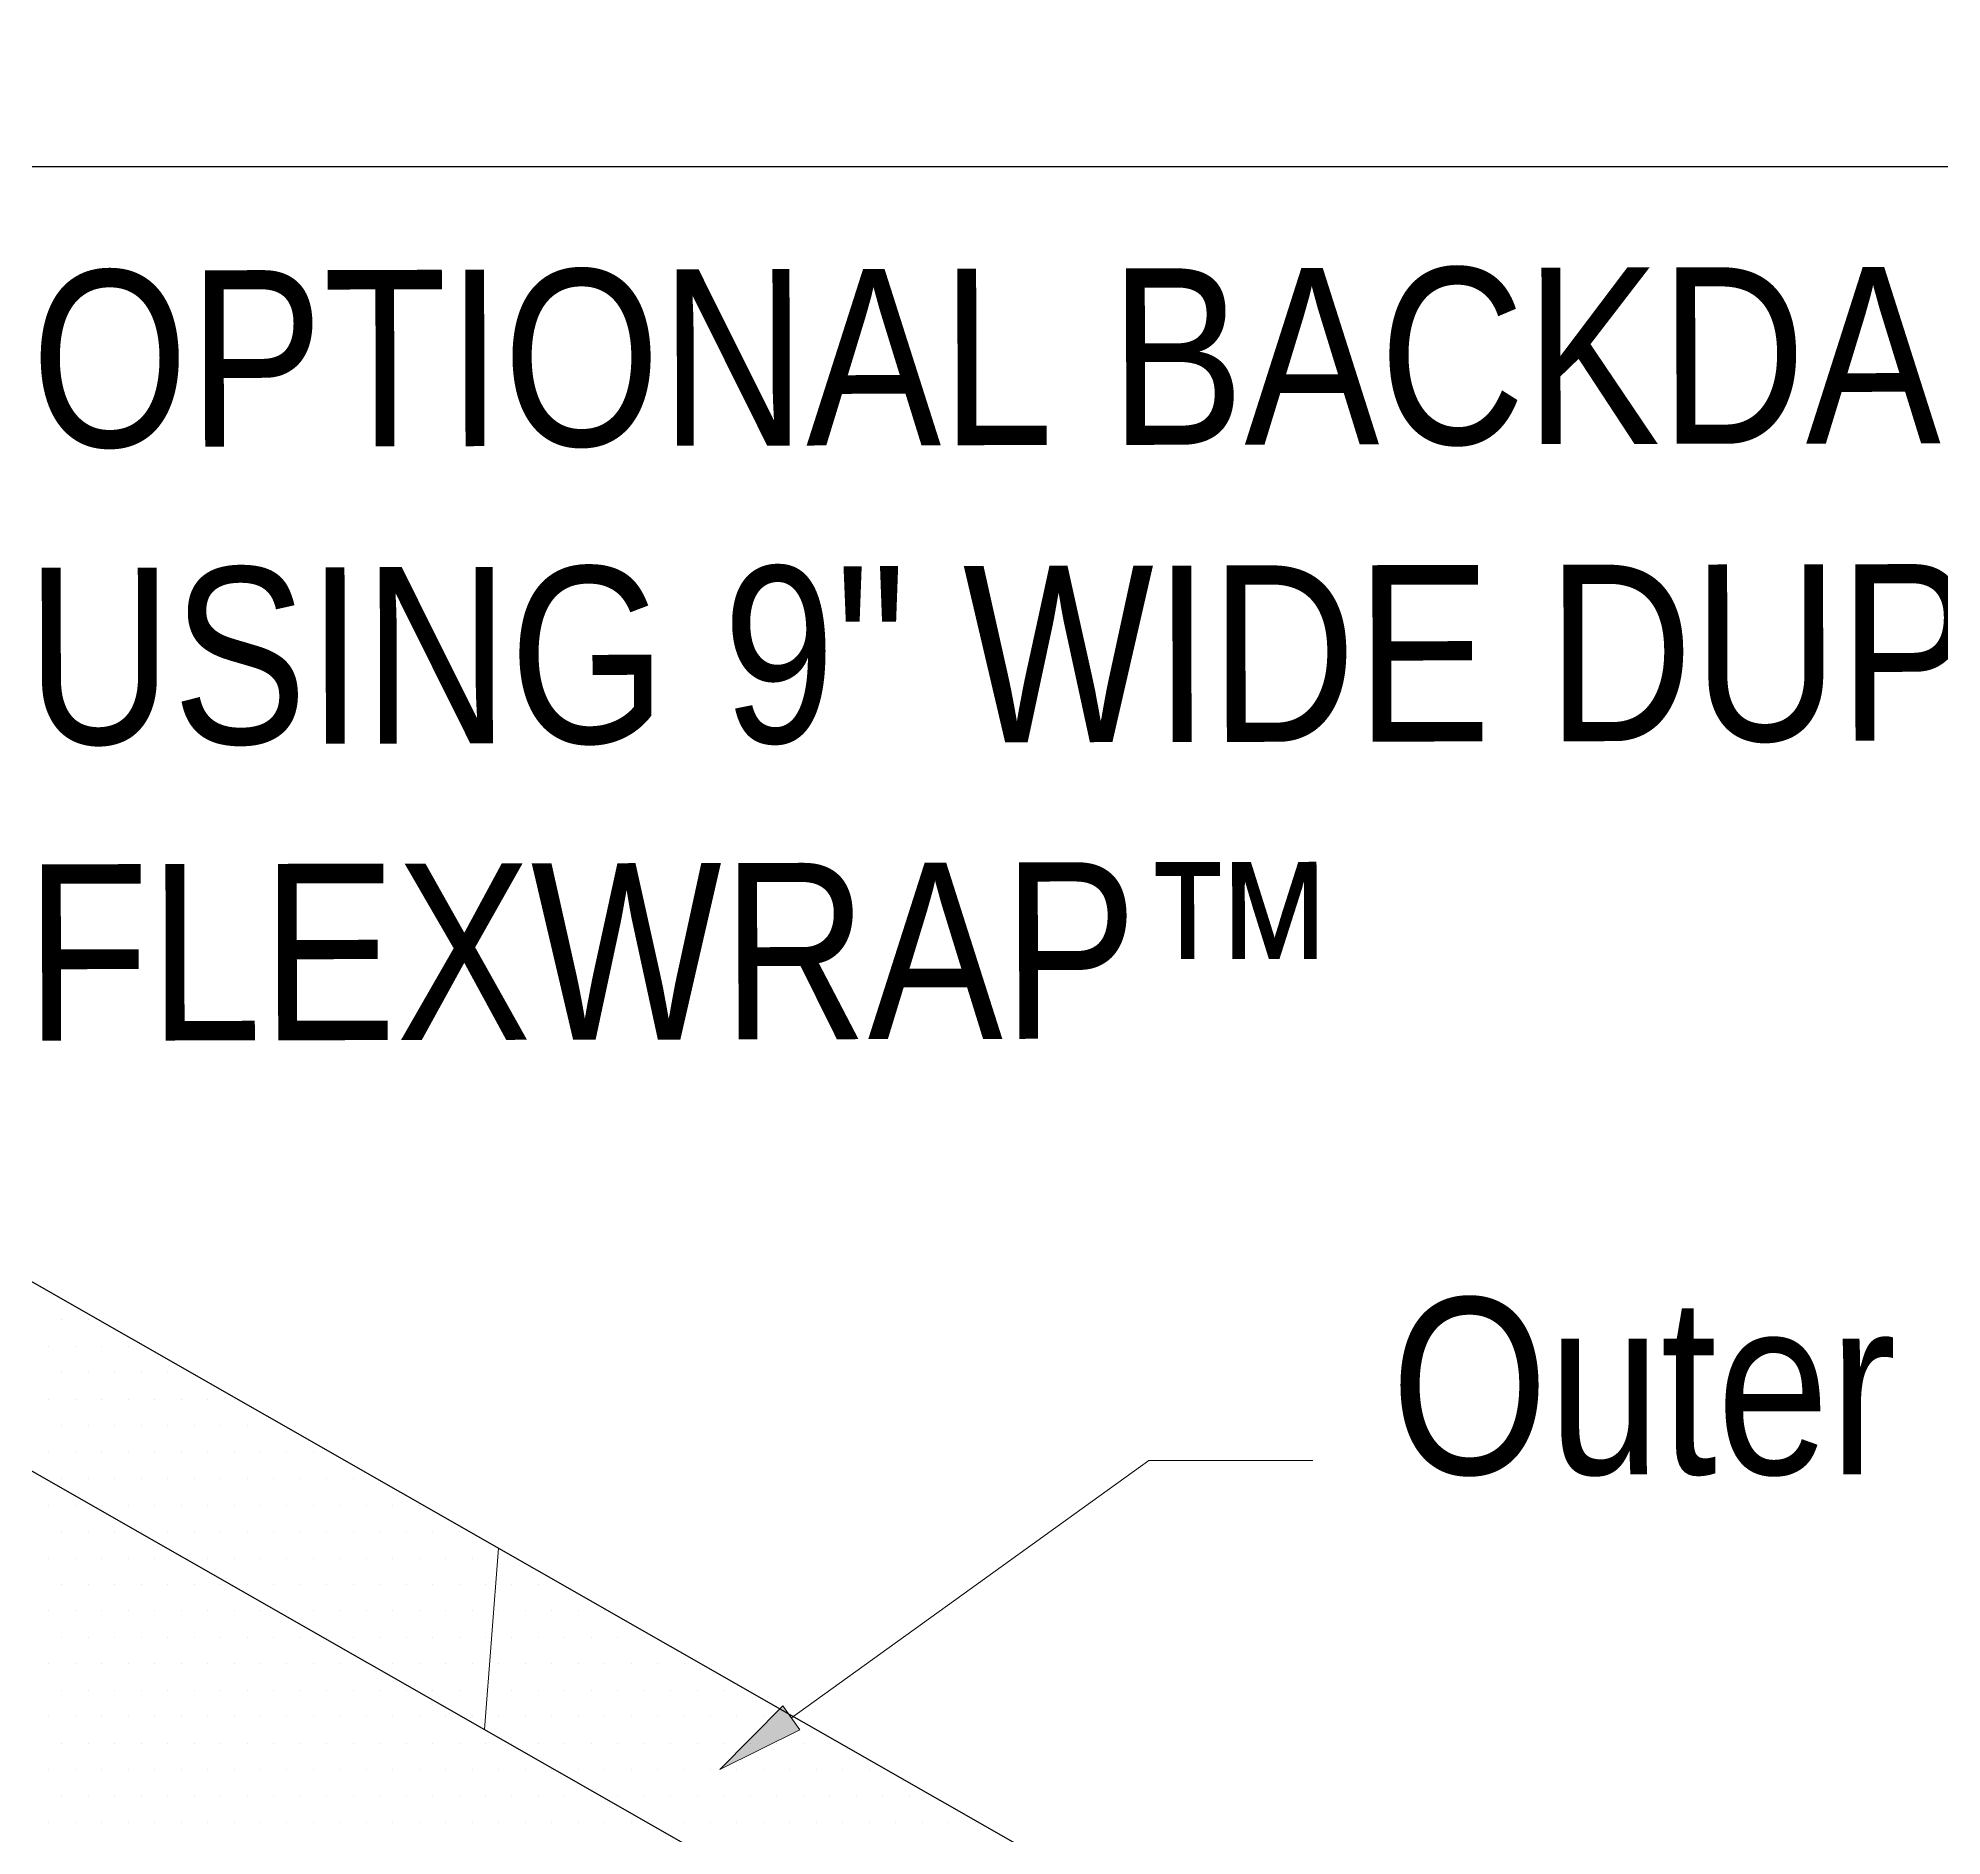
# Model space of a CAD drawing. Extents: x -1328 to 5679, y -4611 to 1603.
# Drawn here: x -1134.6 to -1037.4, y 1260.4 to 1352.2 of the extents above; entities that cross this region are included whole.
import ezdxf

# ---------------------------------------------------------------- set-up
doc = ezdxf.new("R2010")
doc.units = 0
doc.header["$MEASUREMENT"] = 0
for name, color, linetype, lineweight in [('.ATI-HATCH', 7, 'Continuous', 0), ('G-ANNO-TTLB', 7, 'Continuous', 0), ('TYVEK', 7, 'Continuous', 0)]:
    doc.layers.add(name, color=color, linetype=linetype, lineweight=lineweight)

# ---------------------------------------------------------------- blocks, each defined once
blk = doc.blocks.new('Block_62')
at = {"layer": 'TYVEK', "char_height": 0.2, "attachment_point": 7, "rotation": 0.1123}
for s, insert in [('\\C18;\\c0;\\FArial Narrow|b0|i0|c1;\\H9.001388;\\W1.000002;OPTIONAL BACKDAM DETAIL WHEN', (-1134.899, 1331.174)), ('\\C18;\\c0;\\FArial Narrow|b0|i0|c1;\\H9.001388;\\W1.000002;USING 9" WIDE DUPONT™', (-1135.137, 1316.011)), ('\\C18;\\c0;\\FArial Narrow|b0|i0|c1;\\H9.001388;\\W1.000002;FLEXWRAP™', (-1135.183, 1301.011))]:
    blk.add_mtext(s, dxfattribs=dict(at, insert=insert))
blk = doc.blocks.new('Block_66')
at = {"layer": 'TYVEK', "true_color": 0x000000, "transparency": 33554687}
h = blk.add_hatch(color=18, dxfattribs=at)
h.dxf.hatch_style = 2
h.paths.add_polyline_path([(-1095.69, 1265.858), (-1099.78, 1263.837), (-1096.567, 1267.076)])
at = {"layer": 'TYVEK', "color": 18, "lineweight": 0, "true_color": 0x000000}
for p, q in [((-1096.128, 1266.467), (-1077.902, 1279.594)), ((-1077.902, 1279.594), (-1069.533, 1279.594))]:
    blk.add_line(p, q, dxfattribs=at)
at = {"layer": 'TYVEK'}
blk.add_lwpolyline([(-1095.69, 1265.858), (-1099.78, 1263.837), (-1096.567, 1267.076), (-1096.567, 1267.076)], close=True, dxfattribs=at)
at = {"layer": 'TYVEK', "insert": (-1065.551, 1276.182), "char_height": 0.2, "attachment_point": 7}
blk.add_mtext('\\C18;\\c0;\\FArial Narrow|b0|i0|c1;\\H9.001321;\\W1.000000;Outer release paper', dxfattribs=at)
blk = doc.blocks.new('Block_254')
at = {"layer": '.ATI-HATCH'}
for points, knots in [([(-1175.818, 1312.097), (-1175.818, 1312.097), (-1184.218, 1307.237), (-1184.218, 1307.237), (-1184.218, 1307.237), (-1111.788, 1265.878), (-1111.788, 1265.878), (-1111.788, 1265.878), (-1111.068, 1275.124), (-1111.068, 1275.124), (-1111.068, 1275.124), (-1175.818, 1312.097), (-1175.818, 1312.097)], [0, 0, 0, 0, 1, 1, 1, 2, 2, 2, 3, 3, 3, 4, 4, 4, 4]), ([(-1184.218, 1307.237), (-1184.218, 1307.237), (-1192.617, 1302.378), (-1192.617, 1302.378), (-1192.617, 1302.378), (-1201.017, 1297.518), (-1201.017, 1297.518), (-1201.017, 1297.518), (-1066.602, 1220.764), (-1066.602, 1220.764), (-1066.602, 1220.764), (-1049.803, 1230.484), (-1049.803, 1230.484), (-1049.803, 1230.484), (-1184.218, 1307.237), (-1184.218, 1307.237)], [0, 0, 0, 0, 1, 1, 1, 2, 2, 2, 3, 3, 3, 4, 4, 4, 5, 5, 5, 5]), ([(-1111.068, 1275.124), (-1111.068, 1275.124), (-1111.788, 1265.878), (-1111.788, 1265.878), (-1111.788, 1265.878), (-1068.573, 1241.202), (-1068.573, 1241.202), (-1068.573, 1241.202), (-1067.853, 1250.447), (-1067.853, 1250.447), (-1067.853, 1250.447), (-1111.068, 1275.124), (-1111.068, 1275.124)], [0, 0, 0, 0, 1, 1, 1, 2, 2, 2, 3, 3, 3, 4, 4, 4, 4])]:
    blk.add_open_spline(points, degree=3, knots=knots, dxfattribs=at)
at = {"layer": '.ATI-HATCH', "color": 8, "lineweight": 0, "true_color": 0x808080}
for points in [[(-1134.008, 1288.126), (-1134.008, 1288.126), (-1134.008, 1288.126), (-1134.008, 1288.126)], [(-1133.333, 1286.776), (-1133.333, 1286.776), (-1133.333, 1286.776), (-1133.333, 1286.776)], [(-1131.983, 1286.776), (-1131.983, 1286.776), (-1131.983, 1286.776), (-1131.983, 1286.776)], [(-1134.008, 1285.425), (-1134.008, 1285.425), (-1134.008, 1285.425), (-1134.008, 1285.425)], [(-1132.658, 1285.425), (-1132.658, 1285.425), (-1132.658, 1285.425), (-1132.658, 1285.425)], [(-1131.308, 1285.425), (-1131.308, 1285.425), (-1131.308, 1285.425), (-1131.308, 1285.425)], [(-1129.958, 1285.425), (-1129.958, 1285.425), (-1129.958, 1285.425), (-1129.958, 1285.425)], [(-1133.333, 1284.075), (-1133.333, 1284.075), (-1133.333, 1284.075), (-1133.333, 1284.075)], [(-1131.983, 1284.075), (-1131.983, 1284.075), (-1131.983, 1284.075), (-1131.983, 1284.075)], [(-1130.633, 1284.075), (-1130.633, 1284.075), (-1130.633, 1284.075), (-1130.633, 1284.075)], [(-1129.283, 1284.075), (-1129.283, 1284.075), (-1129.283, 1284.075), (-1129.283, 1284.075)], [(-1127.933, 1284.075), (-1127.933, 1284.075), (-1127.933, 1284.075), (-1127.933, 1284.075)], [(-1134.008, 1282.725), (-1134.008, 1282.725), (-1134.008, 1282.725), (-1134.008, 1282.725)], [(-1132.658, 1282.725), (-1132.658, 1282.725), (-1132.658, 1282.725), (-1132.658, 1282.725)], [(-1131.308, 1282.725), (-1131.308, 1282.725), (-1131.308, 1282.725), (-1131.308, 1282.725)], [(-1129.958, 1282.725), (-1129.958, 1282.725), (-1129.958, 1282.725), (-1129.958, 1282.725)], [(-1128.608, 1282.725), (-1128.608, 1282.725), (-1128.608, 1282.725), (-1128.608, 1282.725)], [(-1127.257, 1282.725), (-1127.257, 1282.725), (-1127.257, 1282.725), (-1127.257, 1282.725)], [(-1125.907, 1282.725), (-1125.907, 1282.725), (-1125.907, 1282.725), (-1125.907, 1282.725)], [(-1124.557, 1282.725), (-1124.557, 1282.725), (-1124.557, 1282.725), (-1124.557, 1282.725)], [(-1133.333, 1281.375), (-1133.333, 1281.375), (-1133.333, 1281.375), (-1133.333, 1281.375)], [(-1131.983, 1281.375), (-1131.983, 1281.375), (-1131.983, 1281.375), (-1131.983, 1281.375)], [(-1130.633, 1281.375), (-1130.633, 1281.375), (-1130.633, 1281.375), (-1130.633, 1281.375)], [(-1129.283, 1281.375), (-1129.283, 1281.375), (-1129.283, 1281.375), (-1129.283, 1281.375)], [(-1127.933, 1281.375), (-1127.933, 1281.375), (-1127.933, 1281.375), (-1127.933, 1281.375)], [(-1126.582, 1281.375), (-1126.582, 1281.375), (-1126.582, 1281.375), (-1126.582, 1281.375)], [(-1125.232, 1281.375), (-1125.232, 1281.375), (-1125.232, 1281.375), (-1125.232, 1281.375)], [(-1123.882, 1281.375), (-1123.882, 1281.375), (-1123.882, 1281.375), (-1123.882, 1281.375)], [(-1122.532, 1281.375), (-1122.532, 1281.375), (-1122.532, 1281.375), (-1122.532, 1281.375)], [(-1134.008, 1280.025), (-1134.008, 1280.025), (-1134.008, 1280.025), (-1134.008, 1280.025)], [(-1132.658, 1280.025), (-1132.658, 1280.025), (-1132.658, 1280.025), (-1132.658, 1280.025)], [(-1131.308, 1280.025), (-1131.308, 1280.025), (-1131.308, 1280.025), (-1131.308, 1280.025)], [(-1129.958, 1280.025), (-1129.958, 1280.025), (-1129.958, 1280.025), (-1129.958, 1280.025)], [(-1128.608, 1280.025), (-1128.608, 1280.025), (-1128.608, 1280.025), (-1128.608, 1280.025)], [(-1127.257, 1280.025), (-1127.257, 1280.025), (-1127.257, 1280.025), (-1127.257, 1280.025)], [(-1125.907, 1280.025), (-1125.907, 1280.025), (-1125.907, 1280.025), (-1125.907, 1280.025)], [(-1124.557, 1280.025), (-1124.557, 1280.025), (-1124.557, 1280.025), (-1124.557, 1280.025)], [(-1123.207, 1280.025), (-1123.207, 1280.025), (-1123.207, 1280.025), (-1123.207, 1280.025)], [(-1121.857, 1280.025), (-1121.857, 1280.025), (-1121.857, 1280.025), (-1121.857, 1280.025)], [(-1120.506, 1280.025), (-1120.506, 1280.025), (-1120.506, 1280.025), (-1120.506, 1280.025)], [(-1133.333, 1278.674), (-1133.333, 1278.674), (-1133.333, 1278.674), (-1133.333, 1278.674)], [(-1131.983, 1278.674), (-1131.983, 1278.674), (-1131.983, 1278.674), (-1131.983, 1278.674)], [(-1130.633, 1278.674), (-1130.633, 1278.674), (-1130.633, 1278.674), (-1130.633, 1278.674)], [(-1129.283, 1278.674), (-1129.283, 1278.674), (-1129.283, 1278.674), (-1129.283, 1278.674)], [(-1127.933, 1278.674), (-1127.933, 1278.674), (-1127.933, 1278.674), (-1127.933, 1278.674)], [(-1126.582, 1278.674), (-1126.582, 1278.674), (-1126.582, 1278.674), (-1126.582, 1278.674)], [(-1125.232, 1278.674), (-1125.232, 1278.674), (-1125.232, 1278.674), (-1125.232, 1278.674)], [(-1123.882, 1278.674), (-1123.882, 1278.674), (-1123.882, 1278.674), (-1123.882, 1278.674)], [(-1122.532, 1278.674), (-1122.532, 1278.674), (-1122.532, 1278.674), (-1122.532, 1278.674)], [(-1121.182, 1278.674), (-1121.182, 1278.674), (-1121.182, 1278.674), (-1121.182, 1278.674)], [(-1119.831, 1278.674), (-1119.831, 1278.674), (-1119.831, 1278.674), (-1119.831, 1278.674)], [(-1118.481, 1278.674), (-1118.481, 1278.674), (-1118.481, 1278.674), (-1118.481, 1278.674)], [(-1134.008, 1277.324), (-1134.008, 1277.324), (-1134.008, 1277.324), (-1134.008, 1277.324)], [(-1132.658, 1277.324), (-1132.658, 1277.324), (-1132.658, 1277.324), (-1132.658, 1277.324)], [(-1131.308, 1277.324), (-1131.308, 1277.324), (-1131.308, 1277.324), (-1131.308, 1277.324)], [(-1129.958, 1277.324), (-1129.958, 1277.324), (-1129.958, 1277.324), (-1129.958, 1277.324)], [(-1128.608, 1277.324), (-1128.608, 1277.324), (-1128.608, 1277.324), (-1128.608, 1277.324)], [(-1127.257, 1277.324), (-1127.257, 1277.324), (-1127.257, 1277.324), (-1127.257, 1277.324)], [(-1125.907, 1277.324), (-1125.907, 1277.324), (-1125.907, 1277.324), (-1125.907, 1277.324)], [(-1124.557, 1277.324), (-1124.557, 1277.324), (-1124.557, 1277.324), (-1124.557, 1277.324)], [(-1123.207, 1277.324), (-1123.207, 1277.324), (-1123.207, 1277.324), (-1123.207, 1277.324)], [(-1121.857, 1277.324), (-1121.857, 1277.324), (-1121.857, 1277.324), (-1121.857, 1277.324)], [(-1120.506, 1277.324), (-1120.506, 1277.324), (-1120.506, 1277.324), (-1120.506, 1277.324)], [(-1119.156, 1277.324), (-1119.156, 1277.324), (-1119.156, 1277.324), (-1119.156, 1277.324)], [(-1117.806, 1277.324), (-1117.806, 1277.324), (-1117.806, 1277.324), (-1117.806, 1277.324)], [(-1116.456, 1277.324), (-1116.456, 1277.324), (-1116.456, 1277.324), (-1116.456, 1277.324)], [(-1115.106, 1277.324), (-1115.106, 1277.324), (-1115.106, 1277.324), (-1115.106, 1277.324)], [(-1133.333, 1275.974), (-1133.333, 1275.974), (-1133.333, 1275.974), (-1133.333, 1275.974)], [(-1131.983, 1275.974), (-1131.983, 1275.974), (-1131.983, 1275.974), (-1131.983, 1275.974)], [(-1130.633, 1275.974), (-1130.633, 1275.974), (-1130.633, 1275.974), (-1130.633, 1275.974)], [(-1129.283, 1275.974), (-1129.283, 1275.974), (-1129.283, 1275.974), (-1129.283, 1275.974)], [(-1127.933, 1275.974), (-1127.933, 1275.974), (-1127.933, 1275.974), (-1127.933, 1275.974)], [(-1126.582, 1275.974), (-1126.582, 1275.974), (-1126.582, 1275.974), (-1126.582, 1275.974)], [(-1125.232, 1275.974), (-1125.232, 1275.974), (-1125.232, 1275.974), (-1125.232, 1275.974)], [(-1123.882, 1275.974), (-1123.882, 1275.974), (-1123.882, 1275.974), (-1123.882, 1275.974)], [(-1122.532, 1275.974), (-1122.532, 1275.974), (-1122.532, 1275.974), (-1122.532, 1275.974)], [(-1121.182, 1275.974), (-1121.182, 1275.974), (-1121.182, 1275.974), (-1121.182, 1275.974)], [(-1119.831, 1275.974), (-1119.831, 1275.974), (-1119.831, 1275.974), (-1119.831, 1275.974)], [(-1118.481, 1275.974), (-1118.481, 1275.974), (-1118.481, 1275.974), (-1118.481, 1275.974)], [(-1117.131, 1275.974), (-1117.131, 1275.974), (-1117.131, 1275.974), (-1117.131, 1275.974)], [(-1115.781, 1275.974), (-1115.781, 1275.974), (-1115.781, 1275.974), (-1115.781, 1275.974)], [(-1114.431, 1275.974), (-1114.431, 1275.974), (-1114.431, 1275.974), (-1114.431, 1275.974)], [(-1113.08, 1275.974), (-1113.08, 1275.974), (-1113.08, 1275.974), (-1113.08, 1275.974)], [(-1134.008, 1274.624), (-1134.008, 1274.624), (-1134.008, 1274.624), (-1134.008, 1274.624)], [(-1132.658, 1274.624), (-1132.658, 1274.624), (-1132.658, 1274.624), (-1132.658, 1274.624)], [(-1131.308, 1274.624), (-1131.308, 1274.624), (-1131.308, 1274.624), (-1131.308, 1274.624)], [(-1129.958, 1274.624), (-1129.958, 1274.624), (-1129.958, 1274.624), (-1129.958, 1274.624)], [(-1128.608, 1274.624), (-1128.608, 1274.624), (-1128.608, 1274.624), (-1128.608, 1274.624)], [(-1127.257, 1274.624), (-1127.257, 1274.624), (-1127.257, 1274.624), (-1127.257, 1274.624)], [(-1125.907, 1274.624), (-1125.907, 1274.624), (-1125.907, 1274.624), (-1125.907, 1274.624)], [(-1124.557, 1274.624), (-1124.557, 1274.624), (-1124.557, 1274.624), (-1124.557, 1274.624)], [(-1123.207, 1274.624), (-1123.207, 1274.624), (-1123.207, 1274.624), (-1123.207, 1274.624)], [(-1121.857, 1274.624), (-1121.857, 1274.624), (-1121.857, 1274.624), (-1121.857, 1274.624)], [(-1120.506, 1274.624), (-1120.506, 1274.624), (-1120.506, 1274.624), (-1120.506, 1274.624)], [(-1119.156, 1274.624), (-1119.156, 1274.624), (-1119.156, 1274.624), (-1119.156, 1274.624)], [(-1117.806, 1274.624), (-1117.806, 1274.624), (-1117.806, 1274.624), (-1117.806, 1274.624)], [(-1116.456, 1274.624), (-1116.456, 1274.624), (-1116.456, 1274.624), (-1116.456, 1274.624)], [(-1115.106, 1274.624), (-1115.106, 1274.624), (-1115.106, 1274.624), (-1115.106, 1274.624)], [(-1113.755, 1274.624), (-1113.755, 1274.624), (-1113.755, 1274.624), (-1113.755, 1274.624)], [(-1112.405, 1274.624), (-1112.405, 1274.624), (-1112.405, 1274.624), (-1112.405, 1274.624)], [(-1111.055, 1274.624), (-1111.055, 1274.624), (-1111.055, 1274.624), (-1111.055, 1274.624)], [(-1133.333, 1273.274), (-1133.333, 1273.274), (-1133.333, 1273.274), (-1133.333, 1273.274)], [(-1131.983, 1273.274), (-1131.983, 1273.274), (-1131.983, 1273.274), (-1131.983, 1273.274)], [(-1130.633, 1273.274), (-1130.633, 1273.274), (-1130.633, 1273.274), (-1130.633, 1273.274)], [(-1129.283, 1273.274), (-1129.283, 1273.274), (-1129.283, 1273.274), (-1129.283, 1273.274)], [(-1127.933, 1273.274), (-1127.933, 1273.274), (-1127.933, 1273.274), (-1127.933, 1273.274)], [(-1126.582, 1273.274), (-1126.582, 1273.274), (-1126.582, 1273.274), (-1126.582, 1273.274)], [(-1125.232, 1273.274), (-1125.232, 1273.274), (-1125.232, 1273.274), (-1125.232, 1273.274)], [(-1123.882, 1273.274), (-1123.882, 1273.274), (-1123.882, 1273.274), (-1123.882, 1273.274)], [(-1122.532, 1273.274), (-1122.532, 1273.274), (-1122.532, 1273.274), (-1122.532, 1273.274)], [(-1121.182, 1273.274), (-1121.182, 1273.274), (-1121.182, 1273.274), (-1121.182, 1273.274)], [(-1119.831, 1273.274), (-1119.831, 1273.274), (-1119.831, 1273.274), (-1119.831, 1273.274)], [(-1118.481, 1273.274), (-1118.481, 1273.274), (-1118.481, 1273.274), (-1118.481, 1273.274)], [(-1117.131, 1273.274), (-1117.131, 1273.274), (-1117.131, 1273.274), (-1117.131, 1273.274)], [(-1115.781, 1273.274), (-1115.781, 1273.274), (-1115.781, 1273.274), (-1115.781, 1273.274)], [(-1114.431, 1273.274), (-1114.431, 1273.274), (-1114.431, 1273.274), (-1114.431, 1273.274)], [(-1113.08, 1273.274), (-1113.08, 1273.274), (-1113.08, 1273.274), (-1113.08, 1273.274)], [(-1111.73, 1273.274), (-1111.73, 1273.274), (-1111.73, 1273.274), (-1111.73, 1273.274)], [(-1110.38, 1273.274), (-1110.38, 1273.274), (-1110.38, 1273.274), (-1110.38, 1273.274)], [(-1109.03, 1273.274), (-1109.03, 1273.274), (-1109.03, 1273.274), (-1109.03, 1273.274)], [(-1134.008, 1271.923), (-1134.008, 1271.923), (-1134.008, 1271.923), (-1134.008, 1271.923)], [(-1132.658, 1271.923), (-1132.658, 1271.923), (-1132.658, 1271.923), (-1132.658, 1271.923)], [(-1131.308, 1271.923), (-1131.308, 1271.923), (-1131.308, 1271.923), (-1131.308, 1271.923)], [(-1129.958, 1271.923), (-1129.958, 1271.923), (-1129.958, 1271.923), (-1129.958, 1271.923)], [(-1128.608, 1271.923), (-1128.608, 1271.923), (-1128.608, 1271.923), (-1128.608, 1271.923)], [(-1127.257, 1271.923), (-1127.257, 1271.923), (-1127.257, 1271.923), (-1127.257, 1271.923)], [(-1125.907, 1271.923), (-1125.907, 1271.923), (-1125.907, 1271.923), (-1125.907, 1271.923)], [(-1124.557, 1271.923), (-1124.557, 1271.923), (-1124.557, 1271.923), (-1124.557, 1271.923)], [(-1123.207, 1271.923), (-1123.207, 1271.923), (-1123.207, 1271.923), (-1123.207, 1271.923)], [(-1121.857, 1271.923), (-1121.857, 1271.923), (-1121.857, 1271.923), (-1121.857, 1271.923)], [(-1120.506, 1271.923), (-1120.506, 1271.923), (-1120.506, 1271.923), (-1120.506, 1271.923)], [(-1119.156, 1271.923), (-1119.156, 1271.923), (-1119.156, 1271.923), (-1119.156, 1271.923)], [(-1117.806, 1271.923), (-1117.806, 1271.923), (-1117.806, 1271.923), (-1117.806, 1271.923)], [(-1116.456, 1271.923), (-1116.456, 1271.923), (-1116.456, 1271.923), (-1116.456, 1271.923)], [(-1115.106, 1271.923), (-1115.106, 1271.923), (-1115.106, 1271.923), (-1115.106, 1271.923)], [(-1113.755, 1271.923), (-1113.755, 1271.923), (-1113.755, 1271.923), (-1113.755, 1271.923)], [(-1112.405, 1271.923), (-1112.405, 1271.923), (-1112.405, 1271.923), (-1112.405, 1271.923)], [(-1111.055, 1271.923), (-1111.055, 1271.923), (-1111.055, 1271.923), (-1111.055, 1271.923)], [(-1109.705, 1271.923), (-1109.705, 1271.923), (-1109.705, 1271.923), (-1109.705, 1271.923)], [(-1108.355, 1271.923), (-1108.355, 1271.923), (-1108.355, 1271.923), (-1108.355, 1271.923)], [(-1107.004, 1271.923), (-1107.004, 1271.923), (-1107.004, 1271.923), (-1107.004, 1271.923)], [(-1105.654, 1271.923), (-1105.654, 1271.923), (-1105.654, 1271.923), (-1105.654, 1271.923)], [(-1133.333, 1270.573), (-1133.333, 1270.573), (-1133.333, 1270.573), (-1133.333, 1270.573)], [(-1131.983, 1270.573), (-1131.983, 1270.573), (-1131.983, 1270.573), (-1131.983, 1270.573)], [(-1130.633, 1270.573), (-1130.633, 1270.573), (-1130.633, 1270.573), (-1130.633, 1270.573)], [(-1129.283, 1270.573), (-1129.283, 1270.573), (-1129.283, 1270.573), (-1129.283, 1270.573)], [(-1127.933, 1270.573), (-1127.933, 1270.573), (-1127.933, 1270.573), (-1127.933, 1270.573)], [(-1126.582, 1270.573), (-1126.582, 1270.573), (-1126.582, 1270.573), (-1126.582, 1270.573)], [(-1125.232, 1270.573), (-1125.232, 1270.573), (-1125.232, 1270.573), (-1125.232, 1270.573)], [(-1123.882, 1270.573), (-1123.882, 1270.573), (-1123.882, 1270.573), (-1123.882, 1270.573)], [(-1122.532, 1270.573), (-1122.532, 1270.573), (-1122.532, 1270.573), (-1122.532, 1270.573)], [(-1121.182, 1270.573), (-1121.182, 1270.573), (-1121.182, 1270.573), (-1121.182, 1270.573)], [(-1119.831, 1270.573), (-1119.831, 1270.573), (-1119.831, 1270.573), (-1119.831, 1270.573)], [(-1118.481, 1270.573), (-1118.481, 1270.573), (-1118.481, 1270.573), (-1118.481, 1270.573)], [(-1117.131, 1270.573), (-1117.131, 1270.573), (-1117.131, 1270.573), (-1117.131, 1270.573)], [(-1115.781, 1270.573), (-1115.781, 1270.573), (-1115.781, 1270.573), (-1115.781, 1270.573)], [(-1114.431, 1270.573), (-1114.431, 1270.573), (-1114.431, 1270.573), (-1114.431, 1270.573)], [(-1113.08, 1270.573), (-1113.08, 1270.573), (-1113.08, 1270.573), (-1113.08, 1270.573)], [(-1111.73, 1270.573), (-1111.73, 1270.573), (-1111.73, 1270.573), (-1111.73, 1270.573)], [(-1110.38, 1270.573), (-1110.38, 1270.573), (-1110.38, 1270.573), (-1110.38, 1270.573)], [(-1109.03, 1270.573), (-1109.03, 1270.573), (-1109.03, 1270.573), (-1109.03, 1270.573)], [(-1107.68, 1270.573), (-1107.68, 1270.573), (-1107.68, 1270.573), (-1107.68, 1270.573)], [(-1106.329, 1270.573), (-1106.329, 1270.573), (-1106.329, 1270.573), (-1106.329, 1270.573)], [(-1104.979, 1270.573), (-1104.979, 1270.573), (-1104.979, 1270.573), (-1104.979, 1270.573)], [(-1103.629, 1270.573), (-1103.629, 1270.573), (-1103.629, 1270.573), (-1103.629, 1270.573)], [(-1134.008, 1269.223), (-1134.008, 1269.223), (-1134.008, 1269.223), (-1134.008, 1269.223)], [(-1132.658, 1269.223), (-1132.658, 1269.223), (-1132.658, 1269.223), (-1132.658, 1269.223)], [(-1131.308, 1269.223), (-1131.308, 1269.223), (-1131.308, 1269.223), (-1131.308, 1269.223)], [(-1129.958, 1269.223), (-1129.958, 1269.223), (-1129.958, 1269.223), (-1129.958, 1269.223)], [(-1128.608, 1269.223), (-1128.608, 1269.223), (-1128.608, 1269.223), (-1128.608, 1269.223)], [(-1127.257, 1269.223), (-1127.257, 1269.223), (-1127.257, 1269.223), (-1127.257, 1269.223)], [(-1125.907, 1269.223), (-1125.907, 1269.223), (-1125.907, 1269.223), (-1125.907, 1269.223)], [(-1124.557, 1269.223), (-1124.557, 1269.223), (-1124.557, 1269.223), (-1124.557, 1269.223)], [(-1123.207, 1269.223), (-1123.207, 1269.223), (-1123.207, 1269.223), (-1123.207, 1269.223)], [(-1121.857, 1269.223), (-1121.857, 1269.223), (-1121.857, 1269.223), (-1121.857, 1269.223)], [(-1120.506, 1269.223), (-1120.506, 1269.223), (-1120.506, 1269.223), (-1120.506, 1269.223)], [(-1119.156, 1269.223), (-1119.156, 1269.223), (-1119.156, 1269.223), (-1119.156, 1269.223)], [(-1117.806, 1269.223), (-1117.806, 1269.223), (-1117.806, 1269.223), (-1117.806, 1269.223)], [(-1116.456, 1269.223), (-1116.456, 1269.223), (-1116.456, 1269.223), (-1116.456, 1269.223)], [(-1115.106, 1269.223), (-1115.106, 1269.223), (-1115.106, 1269.223), (-1115.106, 1269.223)], [(-1113.755, 1269.223), (-1113.755, 1269.223), (-1113.755, 1269.223), (-1113.755, 1269.223)], [(-1112.405, 1269.223), (-1112.405, 1269.223), (-1112.405, 1269.223), (-1112.405, 1269.223)], [(-1111.055, 1269.223), (-1111.055, 1269.223), (-1111.055, 1269.223), (-1111.055, 1269.223)], [(-1109.705, 1269.223), (-1109.705, 1269.223), (-1109.705, 1269.223), (-1109.705, 1269.223)], [(-1108.355, 1269.223), (-1108.355, 1269.223), (-1108.355, 1269.223), (-1108.355, 1269.223)], [(-1107.004, 1269.223), (-1107.004, 1269.223), (-1107.004, 1269.223), (-1107.004, 1269.223)], [(-1105.654, 1269.223), (-1105.654, 1269.223), (-1105.654, 1269.223), (-1105.654, 1269.223)], [(-1104.304, 1269.223), (-1104.304, 1269.223), (-1104.304, 1269.223), (-1104.304, 1269.223)], [(-1102.954, 1269.223), (-1102.954, 1269.223), (-1102.954, 1269.223), (-1102.954, 1269.223)], [(-1101.604, 1269.223), (-1101.604, 1269.223), (-1101.604, 1269.223), (-1101.604, 1269.223)], [(-1133.333, 1267.873), (-1133.333, 1267.873), (-1133.333, 1267.873), (-1133.333, 1267.873)], [(-1131.983, 1267.873), (-1131.983, 1267.873), (-1131.983, 1267.873), (-1131.983, 1267.873)], [(-1130.633, 1267.873), (-1130.633, 1267.873), (-1130.633, 1267.873), (-1130.633, 1267.873)], [(-1129.283, 1267.873), (-1129.283, 1267.873), (-1129.283, 1267.873), (-1129.283, 1267.873)], [(-1127.933, 1267.873), (-1127.933, 1267.873), (-1127.933, 1267.873), (-1127.933, 1267.873)], [(-1126.582, 1267.873), (-1126.582, 1267.873), (-1126.582, 1267.873), (-1126.582, 1267.873)], [(-1125.232, 1267.873), (-1125.232, 1267.873), (-1125.232, 1267.873), (-1125.232, 1267.873)], [(-1123.882, 1267.873), (-1123.882, 1267.873), (-1123.882, 1267.873), (-1123.882, 1267.873)], [(-1122.532, 1267.873), (-1122.532, 1267.873), (-1122.532, 1267.873), (-1122.532, 1267.873)], [(-1121.182, 1267.873), (-1121.182, 1267.873), (-1121.182, 1267.873), (-1121.182, 1267.873)], [(-1119.831, 1267.873), (-1119.831, 1267.873), (-1119.831, 1267.873), (-1119.831, 1267.873)], [(-1118.481, 1267.873), (-1118.481, 1267.873), (-1118.481, 1267.873), (-1118.481, 1267.873)], [(-1117.131, 1267.873), (-1117.131, 1267.873), (-1117.131, 1267.873), (-1117.131, 1267.873)], [(-1115.781, 1267.873), (-1115.781, 1267.873), (-1115.781, 1267.873), (-1115.781, 1267.873)], [(-1114.431, 1267.873), (-1114.431, 1267.873), (-1114.431, 1267.873), (-1114.431, 1267.873)], [(-1113.08, 1267.873), (-1113.08, 1267.873), (-1113.08, 1267.873), (-1113.08, 1267.873)], [(-1111.73, 1267.873), (-1111.73, 1267.873), (-1111.73, 1267.873), (-1111.73, 1267.873)], [(-1110.38, 1267.873), (-1110.38, 1267.873), (-1110.38, 1267.873), (-1110.38, 1267.873)], [(-1109.03, 1267.873), (-1109.03, 1267.873), (-1109.03, 1267.873), (-1109.03, 1267.873)], [(-1107.68, 1267.873), (-1107.68, 1267.873), (-1107.68, 1267.873), (-1107.68, 1267.873)], [(-1106.329, 1267.873), (-1106.329, 1267.873), (-1106.329, 1267.873), (-1106.329, 1267.873)], [(-1104.979, 1267.873), (-1104.979, 1267.873), (-1104.979, 1267.873), (-1104.979, 1267.873)], [(-1103.629, 1267.873), (-1103.629, 1267.873), (-1103.629, 1267.873), (-1103.629, 1267.873)], [(-1102.279, 1267.873), (-1102.279, 1267.873), (-1102.279, 1267.873), (-1102.279, 1267.873)], [(-1100.929, 1267.873), (-1100.929, 1267.873), (-1100.929, 1267.873), (-1100.929, 1267.873)], [(-1099.578, 1267.873), (-1099.578, 1267.873), (-1099.578, 1267.873), (-1099.578, 1267.873)], [(-1134.008, 1266.523), (-1134.008, 1266.523), (-1134.008, 1266.523), (-1134.008, 1266.523)], [(-1132.658, 1266.523), (-1132.658, 1266.523), (-1132.658, 1266.523), (-1132.658, 1266.523)], [(-1131.308, 1266.523), (-1131.308, 1266.523), (-1131.308, 1266.523), (-1131.308, 1266.523)], [(-1129.958, 1266.523), (-1129.958, 1266.523), (-1129.958, 1266.523), (-1129.958, 1266.523)], [(-1128.608, 1266.523), (-1128.608, 1266.523), (-1128.608, 1266.523), (-1128.608, 1266.523)], [(-1127.257, 1266.523), (-1127.257, 1266.523), (-1127.257, 1266.523), (-1127.257, 1266.523)], [(-1125.907, 1266.523), (-1125.907, 1266.523), (-1125.907, 1266.523), (-1125.907, 1266.523)], [(-1124.557, 1266.523), (-1124.557, 1266.523), (-1124.557, 1266.523), (-1124.557, 1266.523)], [(-1123.207, 1266.523), (-1123.207, 1266.523), (-1123.207, 1266.523), (-1123.207, 1266.523)], [(-1121.857, 1266.523), (-1121.857, 1266.523), (-1121.857, 1266.523), (-1121.857, 1266.523)], [(-1120.506, 1266.523), (-1120.506, 1266.523), (-1120.506, 1266.523), (-1120.506, 1266.523)], [(-1119.156, 1266.523), (-1119.156, 1266.523), (-1119.156, 1266.523), (-1119.156, 1266.523)], [(-1117.806, 1266.523), (-1117.806, 1266.523), (-1117.806, 1266.523), (-1117.806, 1266.523)], [(-1116.456, 1266.523), (-1116.456, 1266.523), (-1116.456, 1266.523), (-1116.456, 1266.523)], [(-1115.106, 1266.523), (-1115.106, 1266.523), (-1115.106, 1266.523), (-1115.106, 1266.523)], [(-1113.755, 1266.523), (-1113.755, 1266.523), (-1113.755, 1266.523), (-1113.755, 1266.523)], [(-1112.405, 1266.523), (-1112.405, 1266.523), (-1112.405, 1266.523), (-1112.405, 1266.523)], [(-1111.055, 1266.523), (-1111.055, 1266.523), (-1111.055, 1266.523), (-1111.055, 1266.523)], [(-1109.705, 1266.523), (-1109.705, 1266.523), (-1109.705, 1266.523), (-1109.705, 1266.523)], [(-1108.355, 1266.523), (-1108.355, 1266.523), (-1108.355, 1266.523), (-1108.355, 1266.523)], [(-1107.004, 1266.523), (-1107.004, 1266.523), (-1107.004, 1266.523), (-1107.004, 1266.523)], [(-1105.654, 1266.523), (-1105.654, 1266.523), (-1105.654, 1266.523), (-1105.654, 1266.523)], [(-1104.304, 1266.523), (-1104.304, 1266.523), (-1104.304, 1266.523), (-1104.304, 1266.523)], [(-1102.954, 1266.523), (-1102.954, 1266.523), (-1102.954, 1266.523), (-1102.954, 1266.523)], [(-1101.604, 1266.523), (-1101.604, 1266.523), (-1101.604, 1266.523), (-1101.604, 1266.523)], [(-1100.253, 1266.523), (-1100.253, 1266.523), (-1100.253, 1266.523), (-1100.253, 1266.523)], [(-1098.903, 1266.523), (-1098.903, 1266.523), (-1098.903, 1266.523), (-1098.903, 1266.523)], [(-1097.553, 1266.523), (-1097.553, 1266.523), (-1097.553, 1266.523), (-1097.553, 1266.523)], [(-1096.203, 1266.523), (-1096.203, 1266.523), (-1096.203, 1266.523), (-1096.203, 1266.523)], [(-1133.333, 1265.172), (-1133.333, 1265.172), (-1133.333, 1265.172), (-1133.333, 1265.172)], [(-1131.983, 1265.172), (-1131.983, 1265.172), (-1131.983, 1265.172), (-1131.983, 1265.172)], [(-1130.633, 1265.172), (-1130.633, 1265.172), (-1130.633, 1265.172), (-1130.633, 1265.172)], [(-1129.283, 1265.172), (-1129.283, 1265.172), (-1129.283, 1265.172), (-1129.283, 1265.172)], [(-1127.933, 1265.172), (-1127.933, 1265.172), (-1127.933, 1265.172), (-1127.933, 1265.172)], [(-1126.582, 1265.172), (-1126.582, 1265.172), (-1126.582, 1265.172), (-1126.582, 1265.172)], [(-1125.232, 1265.172), (-1125.232, 1265.172), (-1125.232, 1265.172), (-1125.232, 1265.172)], [(-1123.882, 1265.172), (-1123.882, 1265.172), (-1123.882, 1265.172), (-1123.882, 1265.172)], [(-1122.532, 1265.172), (-1122.532, 1265.172), (-1122.532, 1265.172), (-1122.532, 1265.172)], [(-1121.182, 1265.172), (-1121.182, 1265.172), (-1121.182, 1265.172), (-1121.182, 1265.172)], [(-1119.831, 1265.172), (-1119.831, 1265.172), (-1119.831, 1265.172), (-1119.831, 1265.172)], [(-1118.481, 1265.172), (-1118.481, 1265.172), (-1118.481, 1265.172), (-1118.481, 1265.172)], [(-1117.131, 1265.172), (-1117.131, 1265.172), (-1117.131, 1265.172), (-1117.131, 1265.172)], [(-1115.781, 1265.172), (-1115.781, 1265.172), (-1115.781, 1265.172), (-1115.781, 1265.172)], [(-1114.431, 1265.172), (-1114.431, 1265.172), (-1114.431, 1265.172), (-1114.431, 1265.172)], [(-1113.08, 1265.172), (-1113.08, 1265.172), (-1113.08, 1265.172), (-1113.08, 1265.172)], [(-1111.73, 1265.172), (-1111.73, 1265.172), (-1111.73, 1265.172), (-1111.73, 1265.172)], [(-1110.38, 1265.172), (-1110.38, 1265.172), (-1110.38, 1265.172), (-1110.38, 1265.172)], [(-1109.03, 1265.172), (-1109.03, 1265.172), (-1109.03, 1265.172), (-1109.03, 1265.172)], [(-1107.68, 1265.172), (-1107.68, 1265.172), (-1107.68, 1265.172), (-1107.68, 1265.172)], [(-1106.329, 1265.172), (-1106.329, 1265.172), (-1106.329, 1265.172), (-1106.329, 1265.172)], [(-1104.979, 1265.172), (-1104.979, 1265.172), (-1104.979, 1265.172), (-1104.979, 1265.172)], [(-1103.629, 1265.172), (-1103.629, 1265.172), (-1103.629, 1265.172), (-1103.629, 1265.172)], [(-1102.279, 1265.172), (-1102.279, 1265.172), (-1102.279, 1265.172), (-1102.279, 1265.172)], [(-1100.929, 1265.172), (-1100.929, 1265.172), (-1100.929, 1265.172), (-1100.929, 1265.172)], [(-1099.578, 1265.172), (-1099.578, 1265.172), (-1099.578, 1265.172), (-1099.578, 1265.172)], [(-1098.228, 1265.172), (-1098.228, 1265.172), (-1098.228, 1265.172), (-1098.228, 1265.172)], [(-1096.878, 1265.172), (-1096.878, 1265.172), (-1096.878, 1265.172), (-1096.878, 1265.172)], [(-1095.528, 1265.172), (-1095.528, 1265.172), (-1095.528, 1265.172), (-1095.528, 1265.172)], [(-1094.178, 1265.172), (-1094.178, 1265.172), (-1094.178, 1265.172), (-1094.178, 1265.172)], [(-1134.008, 1263.822), (-1134.008, 1263.822), (-1134.008, 1263.822), (-1134.008, 1263.822)], [(-1132.658, 1263.822), (-1132.658, 1263.822), (-1132.658, 1263.822), (-1132.658, 1263.822)], [(-1131.308, 1263.822), (-1131.308, 1263.822), (-1131.308, 1263.822), (-1131.308, 1263.822)], [(-1129.958, 1263.822), (-1129.958, 1263.822), (-1129.958, 1263.822), (-1129.958, 1263.822)], [(-1128.608, 1263.822), (-1128.608, 1263.822), (-1128.608, 1263.822), (-1128.608, 1263.822)], [(-1127.257, 1263.822), (-1127.257, 1263.822), (-1127.257, 1263.822), (-1127.257, 1263.822)], [(-1125.907, 1263.822), (-1125.907, 1263.822), (-1125.907, 1263.822), (-1125.907, 1263.822)], [(-1124.557, 1263.822), (-1124.557, 1263.822), (-1124.557, 1263.822), (-1124.557, 1263.822)], [(-1123.207, 1263.822), (-1123.207, 1263.822), (-1123.207, 1263.822), (-1123.207, 1263.822)], [(-1121.857, 1263.822), (-1121.857, 1263.822), (-1121.857, 1263.822), (-1121.857, 1263.822)], [(-1120.506, 1263.822), (-1120.506, 1263.822), (-1120.506, 1263.822), (-1120.506, 1263.822)], [(-1119.156, 1263.822), (-1119.156, 1263.822), (-1119.156, 1263.822), (-1119.156, 1263.822)], [(-1117.806, 1263.822), (-1117.806, 1263.822), (-1117.806, 1263.822), (-1117.806, 1263.822)], [(-1116.456, 1263.822), (-1116.456, 1263.822), (-1116.456, 1263.822), (-1116.456, 1263.822)], [(-1115.106, 1263.822), (-1115.106, 1263.822), (-1115.106, 1263.822), (-1115.106, 1263.822)], [(-1113.755, 1263.822), (-1113.755, 1263.822), (-1113.755, 1263.822), (-1113.755, 1263.822)], [(-1112.405, 1263.822), (-1112.405, 1263.822), (-1112.405, 1263.822), (-1112.405, 1263.822)], [(-1111.055, 1263.822), (-1111.055, 1263.822), (-1111.055, 1263.822), (-1111.055, 1263.822)], [(-1109.705, 1263.822), (-1109.705, 1263.822), (-1109.705, 1263.822), (-1109.705, 1263.822)], [(-1108.355, 1263.822), (-1108.355, 1263.822), (-1108.355, 1263.822), (-1108.355, 1263.822)], [(-1107.004, 1263.822), (-1107.004, 1263.822), (-1107.004, 1263.822), (-1107.004, 1263.822)], [(-1105.654, 1263.822), (-1105.654, 1263.822), (-1105.654, 1263.822), (-1105.654, 1263.822)], [(-1104.304, 1263.822), (-1104.304, 1263.822), (-1104.304, 1263.822), (-1104.304, 1263.822)], [(-1102.954, 1263.822), (-1102.954, 1263.822), (-1102.954, 1263.822), (-1102.954, 1263.822)], [(-1101.604, 1263.822), (-1101.604, 1263.822), (-1101.604, 1263.822), (-1101.604, 1263.822)], [(-1100.253, 1263.822), (-1100.253, 1263.822), (-1100.253, 1263.822), (-1100.253, 1263.822)], [(-1098.903, 1263.822), (-1098.903, 1263.822), (-1098.903, 1263.822), (-1098.903, 1263.822)], [(-1097.553, 1263.822), (-1097.553, 1263.822), (-1097.553, 1263.822), (-1097.553, 1263.822)], [(-1096.203, 1263.822), (-1096.203, 1263.822), (-1096.203, 1263.822), (-1096.203, 1263.822)], [(-1094.853, 1263.822), (-1094.853, 1263.822), (-1094.853, 1263.822), (-1094.853, 1263.822)], [(-1093.502, 1263.822), (-1093.502, 1263.822), (-1093.502, 1263.822), (-1093.502, 1263.822)], [(-1092.152, 1263.822), (-1092.152, 1263.822), (-1092.152, 1263.822), (-1092.152, 1263.822)], [(-1133.333, 1262.472), (-1133.333, 1262.472), (-1133.333, 1262.472), (-1133.333, 1262.472)], [(-1131.983, 1262.472), (-1131.983, 1262.472), (-1131.983, 1262.472), (-1131.983, 1262.472)], [(-1130.633, 1262.472), (-1130.633, 1262.472), (-1130.633, 1262.472), (-1130.633, 1262.472)], [(-1129.283, 1262.472), (-1129.283, 1262.472), (-1129.283, 1262.472), (-1129.283, 1262.472)], [(-1127.933, 1262.472), (-1127.933, 1262.472), (-1127.933, 1262.472), (-1127.933, 1262.472)], [(-1126.582, 1262.472), (-1126.582, 1262.472), (-1126.582, 1262.472), (-1126.582, 1262.472)], [(-1125.232, 1262.472), (-1125.232, 1262.472), (-1125.232, 1262.472), (-1125.232, 1262.472)], [(-1123.882, 1262.472), (-1123.882, 1262.472), (-1123.882, 1262.472), (-1123.882, 1262.472)], [(-1122.532, 1262.472), (-1122.532, 1262.472), (-1122.532, 1262.472), (-1122.532, 1262.472)], [(-1121.182, 1262.472), (-1121.182, 1262.472), (-1121.182, 1262.472), (-1121.182, 1262.472)], [(-1119.831, 1262.472), (-1119.831, 1262.472), (-1119.831, 1262.472), (-1119.831, 1262.472)], [(-1118.481, 1262.472), (-1118.481, 1262.472), (-1118.481, 1262.472), (-1118.481, 1262.472)], [(-1117.131, 1262.472), (-1117.131, 1262.472), (-1117.131, 1262.472), (-1117.131, 1262.472)], [(-1115.781, 1262.472), (-1115.781, 1262.472), (-1115.781, 1262.472), (-1115.781, 1262.472)], [(-1114.431, 1262.472), (-1114.431, 1262.472), (-1114.431, 1262.472), (-1114.431, 1262.472)], [(-1113.08, 1262.472), (-1113.08, 1262.472), (-1113.08, 1262.472), (-1113.08, 1262.472)], [(-1111.73, 1262.472), (-1111.73, 1262.472), (-1111.73, 1262.472), (-1111.73, 1262.472)], [(-1110.38, 1262.472), (-1110.38, 1262.472), (-1110.38, 1262.472), (-1110.38, 1262.472)], [(-1109.03, 1262.472), (-1109.03, 1262.472), (-1109.03, 1262.472), (-1109.03, 1262.472)], [(-1107.68, 1262.472), (-1107.68, 1262.472), (-1107.68, 1262.472), (-1107.68, 1262.472)], [(-1106.329, 1262.472), (-1106.329, 1262.472), (-1106.329, 1262.472), (-1106.329, 1262.472)], [(-1104.979, 1262.472), (-1104.979, 1262.472), (-1104.979, 1262.472), (-1104.979, 1262.472)], [(-1103.629, 1262.472), (-1103.629, 1262.472), (-1103.629, 1262.472), (-1103.629, 1262.472)], [(-1102.279, 1262.472), (-1102.279, 1262.472), (-1102.279, 1262.472), (-1102.279, 1262.472)], [(-1100.929, 1262.472), (-1100.929, 1262.472), (-1100.929, 1262.472), (-1100.929, 1262.472)], [(-1099.578, 1262.472), (-1099.578, 1262.472), (-1099.578, 1262.472), (-1099.578, 1262.472)], [(-1098.228, 1262.472), (-1098.228, 1262.472), (-1098.228, 1262.472), (-1098.228, 1262.472)], [(-1096.878, 1262.472), (-1096.878, 1262.472), (-1096.878, 1262.472), (-1096.878, 1262.472)], [(-1095.528, 1262.472), (-1095.528, 1262.472), (-1095.528, 1262.472), (-1095.528, 1262.472)], [(-1094.178, 1262.472), (-1094.178, 1262.472), (-1094.178, 1262.472), (-1094.178, 1262.472)], [(-1092.827, 1262.472), (-1092.827, 1262.472), (-1092.827, 1262.472), (-1092.827, 1262.472)], [(-1091.477, 1262.472), (-1091.477, 1262.472), (-1091.477, 1262.472), (-1091.477, 1262.472)], [(-1090.127, 1262.472), (-1090.127, 1262.472), (-1090.127, 1262.472), (-1090.127, 1262.472)], [(-1134.008, 1261.122), (-1134.008, 1261.122), (-1134.008, 1261.122), (-1134.008, 1261.122)], [(-1132.658, 1261.122), (-1132.658, 1261.122), (-1132.658, 1261.122), (-1132.658, 1261.122)], [(-1131.308, 1261.122), (-1131.308, 1261.122), (-1131.308, 1261.122), (-1131.308, 1261.122)], [(-1129.958, 1261.122), (-1129.958, 1261.122), (-1129.958, 1261.122), (-1129.958, 1261.122)], [(-1128.608, 1261.122), (-1128.608, 1261.122), (-1128.608, 1261.122), (-1128.608, 1261.122)], [(-1127.257, 1261.122), (-1127.257, 1261.122), (-1127.257, 1261.122), (-1127.257, 1261.122)], [(-1125.907, 1261.122), (-1125.907, 1261.122), (-1125.907, 1261.122), (-1125.907, 1261.122)], [(-1124.557, 1261.122), (-1124.557, 1261.122), (-1124.557, 1261.122), (-1124.557, 1261.122)], [(-1123.207, 1261.122), (-1123.207, 1261.122), (-1123.207, 1261.122), (-1123.207, 1261.122)], [(-1121.857, 1261.122), (-1121.857, 1261.122), (-1121.857, 1261.122), (-1121.857, 1261.122)], [(-1120.506, 1261.122), (-1120.506, 1261.122), (-1120.506, 1261.122), (-1120.506, 1261.122)], [(-1119.156, 1261.122), (-1119.156, 1261.122), (-1119.156, 1261.122), (-1119.156, 1261.122)], [(-1117.806, 1261.122), (-1117.806, 1261.122), (-1117.806, 1261.122), (-1117.806, 1261.122)], [(-1116.456, 1261.122), (-1116.456, 1261.122), (-1116.456, 1261.122), (-1116.456, 1261.122)], [(-1115.106, 1261.122), (-1115.106, 1261.122), (-1115.106, 1261.122), (-1115.106, 1261.122)], [(-1113.755, 1261.122), (-1113.755, 1261.122), (-1113.755, 1261.122), (-1113.755, 1261.122)], [(-1112.405, 1261.122), (-1112.405, 1261.122), (-1112.405, 1261.122), (-1112.405, 1261.122)], [(-1111.055, 1261.122), (-1111.055, 1261.122), (-1111.055, 1261.122), (-1111.055, 1261.122)], [(-1109.705, 1261.122), (-1109.705, 1261.122), (-1109.705, 1261.122), (-1109.705, 1261.122)], [(-1108.355, 1261.122), (-1108.355, 1261.122), (-1108.355, 1261.122), (-1108.355, 1261.122)], [(-1107.004, 1261.122), (-1107.004, 1261.122), (-1107.004, 1261.122), (-1107.004, 1261.122)], [(-1105.654, 1261.122), (-1105.654, 1261.122), (-1105.654, 1261.122), (-1105.654, 1261.122)], [(-1104.304, 1261.122), (-1104.304, 1261.122), (-1104.304, 1261.122), (-1104.304, 1261.122)], [(-1102.954, 1261.122), (-1102.954, 1261.122), (-1102.954, 1261.122), (-1102.954, 1261.122)], [(-1101.604, 1261.122), (-1101.604, 1261.122), (-1101.604, 1261.122), (-1101.604, 1261.122)], [(-1100.253, 1261.122), (-1100.253, 1261.122), (-1100.253, 1261.122), (-1100.253, 1261.122)], [(-1098.903, 1261.122), (-1098.903, 1261.122), (-1098.903, 1261.122), (-1098.903, 1261.122)], [(-1097.553, 1261.122), (-1097.553, 1261.122), (-1097.553, 1261.122), (-1097.553, 1261.122)], [(-1096.203, 1261.122), (-1096.203, 1261.122), (-1096.203, 1261.122), (-1096.203, 1261.122)], [(-1094.853, 1261.122), (-1094.853, 1261.122), (-1094.853, 1261.122), (-1094.853, 1261.122)], [(-1093.502, 1261.122), (-1093.502, 1261.122), (-1093.502, 1261.122), (-1093.502, 1261.122)], [(-1092.152, 1261.122), (-1092.152, 1261.122), (-1092.152, 1261.122), (-1092.152, 1261.122)], [(-1090.802, 1261.122), (-1090.802, 1261.122), (-1090.802, 1261.122), (-1090.802, 1261.122)], [(-1089.452, 1261.122), (-1089.452, 1261.122), (-1089.452, 1261.122), (-1089.452, 1261.122)], [(-1088.102, 1261.122), (-1088.102, 1261.122), (-1088.102, 1261.122), (-1088.102, 1261.122)], [(-1086.751, 1261.122), (-1086.751, 1261.122), (-1086.751, 1261.122), (-1086.751, 1261.122)]]:
    blk.add_open_spline(points, degree=3, dxfattribs=at)

msp = doc.modelspace()

# ---------------------------------------------------------------- hatches: boundary and pattern name
at = {"layer": 'G-ANNO-TTLB', "true_color": 0xff00ff, "transparency": 33554687}
h = msp.add_hatch(color=6, dxfattribs=at)
edge = h.paths.add_edge_path()
edge.add_spline(control_points=[(1625.998, -853.91), (1625.998, -853.91), (-1303.52, -853.91), (-1303.52, -853.91), (-1303.52, -853.91), (-1303.52, 1603.09), (-1303.52, 1603.09), (-1303.52, 1603.09), (1625.998, 1603.09), (1625.998, 1603.09), (1625.998, 1603.09), (1625.998, -853.91), (1625.998, -853.91)], knot_values=[0, 0, 0, 0, 1, 1, 1, 2, 2, 2, 3, 3, 3, 4, 4, 4, 4], degree=3, periodic=0)
edge = h.paths.add_edge_path()
edge.add_spline(control_points=[(-1294.52, 1594.09), (-1294.52, 1594.09), (-1294.52, -844.91), (-1294.52, -844.91), (-1294.52, -844.91), (1616.998, -844.91), (1616.998, -844.91), (1616.998, -844.91), (1616.998, 1594.09), (1616.998, 1594.09), (1616.998, 1594.09), (-1294.52, 1594.09), (-1294.52, 1594.09)], knot_values=[0, 0, 0, 0, 1, 1, 1, 2, 2, 2, 3, 3, 3, 4, 4, 4, 4], degree=3, periodic=0)
edge.add_line((-1294.52, 1594.09), (-1294.52, 1594.09))

# ---------------------------------------------------------------- linework, layer by layer
at = {"layer": 'G-ANNO-TTLB'}
for points in [[(1625.998, -853.91), (1625.998, -853.91), (-1303.52, -853.91), (-1303.52, -853.91), (-1303.52, -853.91), (-1303.52, 1603.09), (-1303.52, 1603.09), (-1303.52, 1603.09), (1625.998, 1603.09), (1625.998, 1603.09), (1625.998, 1603.09), (1625.998, -853.91), (1625.998, -853.91)], [(-1294.52, 1594.09), (-1294.52, 1594.09), (-1294.52, -844.91), (-1294.52, -844.91), (-1294.52, -844.91), (1616.998, -844.91), (1616.998, -844.91), (1616.998, -844.91), (1616.998, 1594.09), (1616.998, 1594.09), (1616.998, 1594.09), (-1294.52, 1594.09), (-1294.52, 1594.09)]]:
    msp.add_open_spline(points, degree=3, knots=[0, 0, 0, 0, 1, 1, 1, 2, 2, 2, 3, 3, 3, 4, 4, 4, 4], dxfattribs=at)
at = {"layer": 'TYVEK', "color": 4, "lineweight": 25, "true_color": 0x00ffff}
for p, q in [((-1041.403, 1235.343), (-1175.818, 1312.097)), ((-1049.803, 1230.484), (-1184.218, 1307.237))]:
    msp.add_line(p, q, dxfattribs=at)
at = {"layer": 'TYVEK', "color": 18, "lineweight": 25, "true_color": 0x000000}
msp.add_lwpolyline([(-1207.014, 1345.621), (-946.286, 1345.621), (-946.286, 1171.746), (-1207.014, 1171.746)], close=True, dxfattribs=at)

# ---------------------------------------------------------------- block references
at = {"layer": '.ATI-HATCH'}
msp.add_blockref('Block_254', (0, 0), dxfattribs=at)
at = {"layer": 'TYVEK'}
for name in ['Block_62', 'Block_66']:
    msp.add_blockref(name, (0, 0), dxfattribs=at)

doc.saveas('drawing.dxf')
